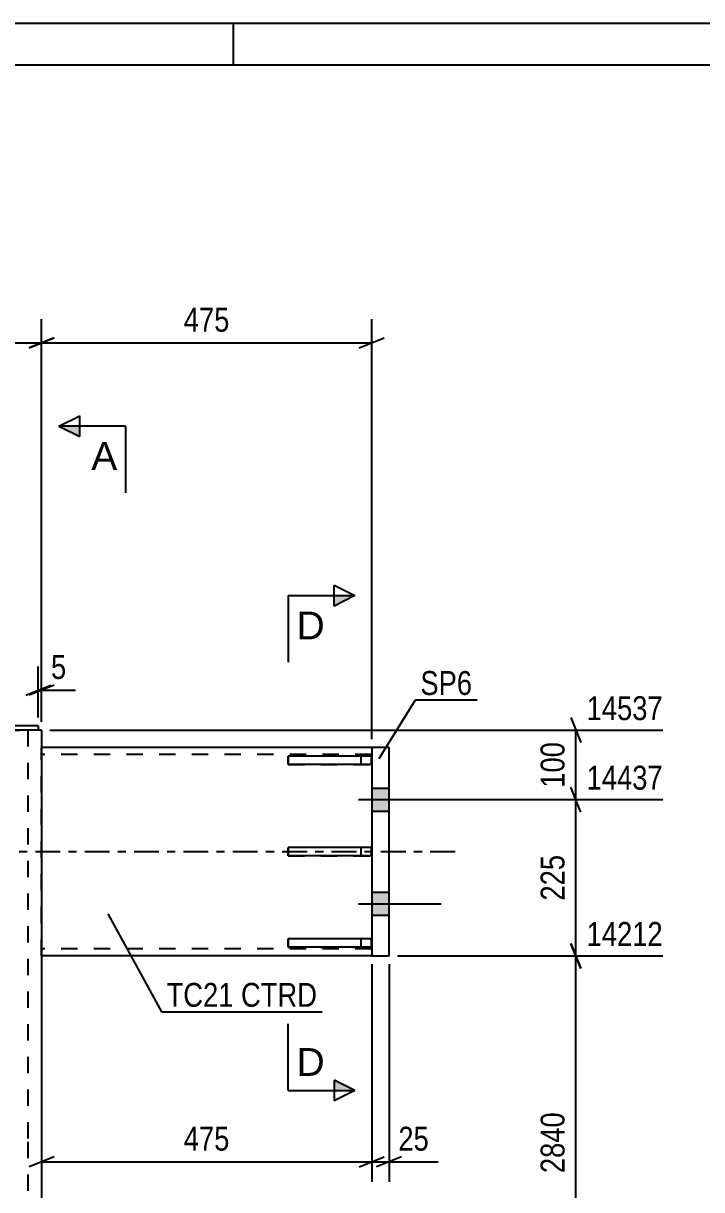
# Model space of a CAD drawing. Header units: millimetres. Extents: x -130 to 464, y -170 to 250.
# Drawn here: x 18.6 to 100, y 110.5 to 250.4 of the extents above; entities that cross this region are included whole.
import ezdxf

# ---------------------------------------------------------------- set-up
doc = ezdxf.new("R2010")
doc.units = ezdxf.units.MM
doc.linetypes.add('DXK_LINE_DOT2', pattern=[3.9198, 1.9599, -1.9599])
doc.linetypes.add('DXK_LINE_DOT3', pattern=[5.9187, 2.979, -0.9799, 0.9799, -0.9799])
doc.styles.add('Arial', font='ARIAL.TTF', dxfattribs={"height": 0.2})
doc.styles.add('Arial Narrow', font='ARIALN.TTF', dxfattribs={"height": 0.2})

# ---------------------------------------------------------------- blocks, each defined once
blk = doc.blocks.new('Unknown-284858837-1134')
at = {"color": 5, "linetype": 'Continuous'}
for p, q in [((463.84, 250.42), (-130.16, 250.42)), ((43.84, 245.42), (43.84, 250.42)), ((458.84, 245.42), (-125.16, 245.42))]:
    blk.add_line(p, q, dxfattribs=at)
blk = doc.blocks.new('Part-284858837-1302 - 1225')
at = {"color": 2, "linetype": 'Continuous'}
for p, q in [((60.41, 162.48), (50.41, 162.48)), ((50.41, 161.48), (50.41, 162.48)), ((60.41, 162.48), (60.41, 161.48)), ((60.41, 161.48), (50.41, 161.48))]:
    blk.add_line(p, q, dxfattribs=at)
at = {"color": 7, "linetype": 'DXK_LINE_DOT2'}
blk.add_line((59.16, 161.48), (59.16, 162.48), dxfattribs=at)
blk = doc.blocks.new('Part-284858837-1408 - 1225')
at = {"color": 2, "linetype": 'Continuous'}
for p, q in [((60.42, 163.52), (20.83, 163.52)), ((60.42, 138.52), (20.83, 138.52))]:
    blk.add_line(p, q, dxfattribs=at)
at = {"color": 7, "linetype": 'DXK_LINE_DOT2'}
for p, q in [((20.83, 138.52), (20.83, 163.52)), ((60.42, 162.69), (20.83, 162.69)), ((60.42, 163.52), (60.42, 138.52)), ((60.42, 139.36), (20.83, 139.36))]:
    blk.add_line(p, q, dxfattribs=at)
at = {"color": 7, "linetype": 'DXK_LINE_DOT3'}
blk.add_line((70.42, 151.02), (10.83, 151.02), dxfattribs=at)
blk = doc.blocks.new('Part-284858837-1423 - 1225')
at = {"color": 2, "linetype": 'Continuous'}
for p, q in [((-20.42, 166.11), (-2.6, 166.11)), ((-20.42, 166.11), (-20.42, 165.61)), ((-20.42, 165.61), (-19.02, 165.61)), ((20.42, 166.11), (3.74, 166.11)), ((20.42, 165.61), (19.02, 165.61)), ((20.42, 166.11), (20.42, 165.61))]:
    blk.add_line(p, q, dxfattribs=at)
at = {"color": 7, "linetype": 'DXK_LINE_DOT2'}
for p, q in [((-19.02, 165.61), (19.02, 165.61)), ((20.42, 166.11), (-2.6, 166.11)), ((-2.6, 166.11), (3.74, 166.11))]:
    blk.add_line(p, q, dxfattribs=at)
blk = doc.blocks.new('Part-284858837-1300 - 1225')
at = {"color": 2, "linetype": 'Continuous'}
for p, q in [((60.41, 140.57), (50.41, 140.57)), ((50.41, 139.57), (50.41, 140.57)), ((60.41, 140.57), (60.41, 139.57)), ((60.41, 139.57), (50.41, 139.57))]:
    blk.add_line(p, q, dxfattribs=at)
at = {"color": 7, "linetype": 'DXK_LINE_DOT2'}
blk.add_line((59.16, 139.57), (59.16, 140.57), dxfattribs=at)
blk = doc.blocks.new('Part-284858837-1301 - 1225')
at = {"color": 2, "linetype": 'Continuous'}
for p, q in [((60.41, 151.52), (50.41, 151.52)), ((50.41, 150.52), (50.41, 151.52)), ((60.41, 151.52), (60.41, 150.52)), ((60.41, 150.52), (50.41, 150.52))]:
    blk.add_line(p, q, dxfattribs=at)
at = {"color": 7, "linetype": 'DXK_LINE_DOT2'}
blk.add_line((59.16, 150.52), (59.16, 151.52), dxfattribs=at)
blk = doc.blocks.new('Part-284858837-1303 - 1225')
at = {"color": 7, "linetype": 'DXK_LINE_DOT2'}
for p, q in [((60.41, 140.57), (50.41, 140.57)), ((50.41, 140.57), (50.41, 139.57)), ((59.16, 139.57), (59.16, 140.57)), ((60.41, 139.57), (60.41, 140.57)), ((50.41, 139.57), (60.41, 139.57))]:
    blk.add_line(p, q, dxfattribs=at)
blk = doc.blocks.new('Part-284858837-1304 - 1225')
at = {"color": 7, "linetype": 'DXK_LINE_DOT2'}
for p, q in [((60.41, 151.52), (50.41, 151.52)), ((50.41, 151.52), (50.41, 150.52)), ((59.16, 150.52), (59.16, 151.52)), ((60.41, 150.52), (60.41, 151.52)), ((50.41, 150.52), (60.41, 150.52))]:
    blk.add_line(p, q, dxfattribs=at)
blk = doc.blocks.new('Part-284858837-1305 - 1225')
at = {"color": 7, "linetype": 'DXK_LINE_DOT2'}
for p, q in [((60.41, 162.48), (50.41, 162.48)), ((50.41, 162.48), (50.41, 161.48)), ((59.16, 161.48), (59.16, 162.48)), ((60.41, 161.48), (60.41, 162.48)), ((50.41, 161.48), (60.41, 161.48))]:
    blk.add_line(p, q, dxfattribs=at)
blk = doc.blocks.new('Part-284858837-1333 - 1225')
at = {"color": 2, "linetype": 'Continuous'}
for p, q in [((19.02, 165.61), (-17.5, 165.61)), ((20.83, 165.61), (20.42, 165.61)), ((20.83, 165.61), (20.83, 116.3)), ((20.83, 116.2), (20.83, 29.27))]:
    blk.add_line(p, q, dxfattribs=at)
at = {"color": 7, "linetype": 'DXK_LINE_DOT2'}
for p, q in [((20.42, 165.61), (18.68, 165.61)), ((19.17, 165.61), (19.17, 116.3)), ((19.17, 116.2), (19.17, 29.27))]:
    blk.add_line(p, q, dxfattribs=at)
blk = doc.blocks.new('Bolt-284858837-1337 - 1225')
at = {"linetype": 'Continuous'}
for points in [[(60.42, 158.65), (60.42, 155.9), (62.5, 155.9), (62.5, 158.65)], [(60.42, 158.65), (60.42, 155.9), (62.5, 155.9), (62.5, 158.65)], [(60.42, 146.15), (60.42, 143.4), (62.5, 143.4), (62.5, 146.15)], [(60.42, 146.15), (60.42, 143.4), (62.5, 143.4), (62.5, 146.15)]]:
    blk.add_hatch(color=1, dxfattribs=at).paths.add_polyline_path(points)
at = {"color": 1, "linetype": 'Continuous'}
for p, q in [((60.42, 158.65), (62.5, 158.65)), ((60.42, 158.65), (62.5, 158.65)), ((58.83, 157.27), (68.75, 157.27)), ((58.83, 157.27), (68.75, 157.27)), ((60.42, 155.9), (62.5, 155.9)), ((60.42, 155.9), (62.5, 155.9)), ((60.42, 146.15), (62.5, 146.15)), ((60.42, 146.15), (62.5, 146.15)), ((58.83, 144.77), (68.75, 144.77)), ((58.83, 144.77), (68.75, 144.77)), ((60.42, 143.4), (62.5, 143.4)), ((60.42, 143.4), (62.5, 143.4))]:
    blk.add_line(p, q, dxfattribs=at)
blk = doc.blocks.new('Part-284858837-1458 - 1225')
at = {"color": 2, "linetype": 'Continuous'}
for p, q in [((60.42, 163.52), (60.42, 138.52)), ((62.5, 163.52), (60.42, 163.52)), ((62.5, 138.52), (62.5, 163.52)), ((60.42, 138.52), (62.5, 138.52))]:
    blk.add_line(p, q, dxfattribs=at)
blk = doc.blocks.new('StraightDimension-284858837-8092 - 1225')
at = {"color": 7, "linetype": 'Continuous'}
for p, q in [((60.42, 137.52), (60.42, 111.4)), ((62.5, 137.52), (62.5, 111.4)), ((58.92, 113.2), (61.92, 114.4)), ((60.42, 113.8), (62.5, 113.8)), ((64, 114.4), (61, 113.2)), ((62.5, 113.8), (68.41, 113.8)), ((62.5, 113.8), (68.41, 113.8))]:
    blk.add_line(p, q, dxfattribs=at)
at = {"color": 0}
blk.add_wipeout([(67.88, 114.55), (67.88, 118.75), (63.02, 118.75), (63.02, 114.55)], dxfattribs=at)
at = {"color": 3, "style": 'Arial Narrow'}
blk.add_text('25', height=2.863, dxfattribs=at).set_placement((63.62, 115.15))
blk = doc.blocks.new('StraightDimension-284858837-1792 - 1225')
at = {"color": 7, "linetype": 'Continuous'}
for p, q in [((0.57, 167.11), (0.57, 214.92)), ((20.83, 166.61), (20.83, 214.92)), ((2.07, 212.67), (-0.93, 211.47)), ((0.57, 212.07), (20.83, 212.07)), ((19.33, 211.47), (22.33, 212.67))]:
    blk.add_line(p, q, dxfattribs=at)
at = {"color": 0}
blk.add_wipeout([(14.04, 212.82), (14.04, 217.02), (7.36, 217.02), (7.36, 212.82)], dxfattribs=at)
at = {"color": 3, "style": 'Arial Narrow'}
blk.add_text('243', height=2.863, dxfattribs=at).set_placement((7.96, 213.42))
blk = doc.blocks.new('StraightDimension-284858837-1801 - 1225')
at = {"color": 7, "linetype": 'Continuous'}
for p, q in [((20.83, 166.61), (20.83, 214.92)), ((60.42, 164.52), (60.42, 214.92)), ((22.33, 212.67), (19.33, 211.47)), ((20.83, 212.07), (60.42, 212.07)), ((58.92, 211.47), (61.92, 212.67))]:
    blk.add_line(p, q, dxfattribs=at)
at = {"color": 0}
blk.add_wipeout([(43.97, 212.82), (43.97, 217.02), (37.28, 217.02), (37.28, 212.82)], dxfattribs=at)
at = {"color": 3, "style": 'Arial Narrow'}
blk.add_text('475', height=2.863, dxfattribs=at).set_placement((37.88, 213.42))
blk = doc.blocks.new('StraightDimension-284858837-1884 - 1225')
at = {"color": 7, "linetype": 'Continuous'}
for p, q in [((20.42, 167.11), (20.42, 173.25)), ((20.83, 166.61), (20.83, 173.25)), ((18.92, 169.8), (21.92, 171)), ((22.33, 171), (19.33, 169.8)), ((20.42, 170.4), (20.83, 170.4)), ((20.83, 170.4), (24.91, 170.4)), ((20.83, 170.4), (24.91, 170.4))]:
    blk.add_line(p, q, dxfattribs=at)
at = {"color": 0}
blk.add_wipeout([(24.39, 171.15), (24.39, 175.35), (21.36, 175.35), (21.36, 171.15)], dxfattribs=at)
at = {"color": 3, "style": 'Arial Narrow'}
blk.add_text('5', height=2.86, dxfattribs=at).set_placement((21.96, 171.75))
blk = doc.blocks.new('StraightDimension-284858837-7905 - 1225')
at = {"color": 7, "linetype": 'Continuous'}
for p, q in [((84.3, 167.11), (85.5, 164.11)), ((21.83, 165.61), (95.34, 165.61)), ((84.9, 157.27), (84.9, 165.61)), ((85.5, 155.77), (84.3, 158.77)), ((67.67, 157.27), (95.34, 157.27))]:
    blk.add_line(p, q, dxfattribs=at)
at = {"color": 0, "linetype": 'Continuous'}
blk.add_wipeout([(95.94, 166.21), (95.94, 170.41), (85.6, 170.41), (85.6, 166.21)], dxfattribs=at)
at = {"color": 0}
blk.add_wipeout([(84.15, 164.78), (79.95, 164.78), (79.95, 158.1), (84.15, 158.1)], dxfattribs=at)
at = {"color": 3, "linetype": 'Continuous', "style": 'Arial Narrow'}
blk.add_text('14537', height=2.863, dxfattribs=at).set_placement((86.2, 166.81))
at = {"color": 3, "style": 'Arial Narrow'}
blk.add_text('100', height=2.863, rotation=90.0002, dxfattribs=at).set_placement((83.55, 158.7))
blk = doc.blocks.new('StraightDimension-284858837-7906 - 1225')
at = {"color": 7, "linetype": 'Continuous'}
for p, q in [((85.5, 155.77), (84.3, 158.77)), ((67.67, 157.27), (95.34, 157.27)), ((84.9, 138.52), (84.9, 157.27)), ((84.3, 140.02), (85.5, 137.02)), ((63.5, 138.52), (95.34, 138.52))]:
    blk.add_line(p, q, dxfattribs=at)
at = {"color": 0}
blk.add_wipeout([(84.15, 151.24), (79.95, 151.24), (79.95, 144.56), (84.15, 144.56)], dxfattribs=at)
at = {"color": 3, "style": 'Arial Narrow'}
blk.add_text('225', height=2.863, rotation=90.0002, dxfattribs=at).set_placement((83.55, 145.16))
at = {"color": 0, "linetype": 'Continuous'}
blk.add_wipeout([(95.94, 157.87), (95.94, 162.07), (85.6, 162.07), (85.6, 157.87)], dxfattribs=at)
at = {"color": 3, "linetype": 'Continuous', "style": 'Arial Narrow'}
blk.add_text('14437', height=2.863, dxfattribs=at).set_placement((86.2, 158.47))
blk = doc.blocks.new('StraightDimension-284858837-7907 - 1225')
at = {"color": 7, "linetype": 'Continuous'}
for p, q in [((85.5, 137.02), (84.3, 140.02)), ((63.5, 138.52), (95.34, 138.52)), ((84.9, 93.7), (84.9, 138.52)), ((84.3, 95.2), (85.5, 92.2)), ((68.23, 93.7), (95.34, 93.7))]:
    blk.add_line(p, q, dxfattribs=at)
at = {"color": 0}
blk.add_wipeout([(84.15, 120.37), (79.95, 120.37), (79.95, 111.85), (84.15, 111.85)], dxfattribs=at)
at = {"color": 3, "style": 'Arial Narrow'}
blk.add_text('2840', height=2.863, rotation=90.0002, dxfattribs=at).set_placement((83.55, 112.45))
at = {"color": 0, "linetype": 'Continuous'}
blk.add_wipeout([(95.94, 139.12), (95.94, 143.32), (85.6, 143.32), (85.6, 139.12)], dxfattribs=at)
at = {"color": 3, "linetype": 'Continuous', "style": 'Arial Narrow'}
blk.add_text('14212', height=2.863, dxfattribs=at).set_placement((86.2, 139.72))
blk = doc.blocks.new('StraightDimension-284858837-7987 - 1225')
at = {"color": 7, "linetype": 'Continuous'}
for p, q in [((-90.49, 167.11), (-89.29, 164.11)), ((19.83, 165.61), (-100.33, 165.61)), ((-89.89, 157.27), (-89.89, 165.61)), ((-89.29, 155.77), (-90.49, 158.77)), ((-63.5, 157.27), (-100.33, 157.27))]:
    blk.add_line(p, q, dxfattribs=at)
at = {"color": 0, "linetype": 'Continuous'}
blk.add_wipeout([(-90.59, 166.21), (-90.59, 170.41), (-100.93, 170.41), (-100.93, 166.21)], dxfattribs=at)
at = {"color": 0}
blk.add_wipeout([(-90.64, 164.78), (-94.84, 164.78), (-94.84, 158.1), (-90.64, 158.1)], dxfattribs=at)
at = {"color": 3, "linetype": 'Continuous', "style": 'Arial Narrow'}
blk.add_text('14537', height=2.863, dxfattribs=at).set_placement((-100.33, 166.81))
at = {"color": 3, "style": 'Arial Narrow'}
blk.add_text('100', height=2.863, rotation=90.0002, dxfattribs=at).set_placement((-91.24, 158.7))
blk = doc.blocks.new('StraightDimension-284858837-8093 - 1225')
at = {"color": 7, "linetype": 'Continuous'}
for p, q in [((20.83, 137.52), (20.83, 111.4)), ((60.42, 137.52), (60.42, 111.4)), ((22.33, 114.4), (19.33, 113.2)), ((20.83, 113.8), (60.42, 113.8)), ((58.92, 113.2), (61.92, 114.4))]:
    blk.add_line(p, q, dxfattribs=at)
at = {"color": 0}
blk.add_wipeout([(43.97, 114.55), (43.97, 118.75), (37.28, 118.75), (37.28, 114.55)], dxfattribs=at)
at = {"color": 3, "style": 'Arial Narrow'}
blk.add_text('475', height=2.863, dxfattribs=at).set_placement((37.88, 115.15))
blk = doc.blocks.new('Mark-284858837-1404 - 1225')
at = {"color": 0}
for points in [[(43.85, 132.41), (43.85, 135.41), (35.82, 135.41), (35.82, 132.41)], [(53.88, 132.41), (53.88, 135.41), (44.75, 135.41), (44.75, 132.41)]]:
    blk.add_wipeout(points, dxfattribs=at)
for points in [[(43.85, 132.41), (43.85, 135.41), (35.82, 135.41), (35.82, 132.41)], [(53.88, 132.41), (53.88, 135.41), (44.75, 135.41), (44.75, 132.41)]]:
    blk.add_wipeout(points, dxfattribs=at)
at = {"color": 30, "linetype": 'Continuous'}
for p, q in [((28.77, 143.55), (35.22, 131.81)), ((35.22, 131.81), (54.48, 131.81))]:
    blk.add_line(p, q, dxfattribs=at)
at = {"color": 3, "style": 'Arial Narrow'}
for s, p in [('TC21', (35.82, 132.41)), ('CTRD', (44.75, 132.41))]:
    blk.add_text(s, height=2.863, dxfattribs=at).set_placement(p)
blk = doc.blocks.new('Mark-284858837-1454 - 1225')
at = {"color": 0}
blk.add_wipeout([(72.47, 169.83), (72.47, 172.83), (66.26, 172.83), (66.26, 169.83)], dxfattribs=at)
blk.add_wipeout([(72.47, 169.83), (72.47, 172.83), (66.26, 172.83), (66.26, 169.83)], dxfattribs=at)
at = {"color": 30, "linetype": 'Continuous'}
for p, q in [((61.32, 162.2), (65.66, 169.23)), ((65.66, 169.23), (73.07, 169.23))]:
    blk.add_line(p, q, dxfattribs=at)
at = {"color": 3, "style": 'Arial Narrow'}
blk.add_text('SP6', height=2.863, dxfattribs=at).set_placement((66.26, 169.83))
blk = doc.blocks.new('SectionMark-284858837-2063 - 1225')
at = {"linetype": 'Continuous'}
for points in [[(55.92, 180.5), (55.92, 181.75), (58.42, 181.75)], [(55.92, 122.37), (55.92, 123.62), (58.42, 122.37)]]:
    blk.add_hatch(color=6, dxfattribs=at).paths.add_polyline_path(points)
at = {"color": 6, "linetype": 'Continuous'}
for p, q in [((55.92, 180.5), (55.92, 183)), ((55.92, 183), (58.42, 181.75)), ((50.42, 181.75), (50.42, 173.75)), ((50.42, 181.75), (58.42, 181.75)), ((58.42, 181.75), (55.92, 180.5)), ((50.42, 122.37), (50.42, 130.37)), ((58.42, 122.37), (55.92, 123.62)), ((55.92, 123.62), (55.92, 121.12)), ((50.42, 122.37), (58.42, 122.37)), ((58.42, 122.37), (55.92, 121.12))]:
    blk.add_line(p, q, dxfattribs=at)
at = {"color": 0, "linetype": 'Continuous'}
for points in [[(54.79, 176.5), (54.79, 180), (51.42, 180), (51.42, 176.5)], [(54.79, 124.12), (54.79, 127.62), (51.42, 127.62), (51.42, 124.12)]]:
    blk.add_wipeout(points, dxfattribs=at)
at = {"color": 3, "linetype": 'Continuous', "style": 'Arial'}
for p in [(51.42, 176.5), (51.42, 124.12)]:
    blk.add_text('D', height=3.34, dxfattribs=at).set_placement(p)
blk = doc.blocks.new('SectionMark-284858837-2099 - 1225')
at = {"linetype": 'Continuous'}
blk.add_hatch(color=6, dxfattribs=at).paths.add_polyline_path([(25.4, 202.09), (25.4, 200.84), (22.9, 202.09)])
at = {"color": 6, "linetype": 'Continuous'}
for p, q in [((22.9, 202.09), (25.4, 203.34)), ((25.4, 200.84), (25.4, 203.34)), ((30.9, 202.09), (22.9, 202.09)), ((22.9, 202.09), (25.4, 200.84)), ((30.9, 202.09), (30.9, 194.09))]:
    blk.add_line(p, q, dxfattribs=at)
at = {"color": 0, "linetype": 'Continuous'}
blk.add_wipeout([(29.9, 196.84), (29.9, 200.34), (26.79, 200.34), (26.79, 196.84)], dxfattribs=at)
at = {"color": 3, "linetype": 'Continuous', "style": 'Arial'}
blk.add_text('A', height=3.34, rotation=-0.0115, dxfattribs=at).set_placement((26.79, 196.84))

msp = doc.modelspace()

# ---------------------------------------------------------------- block references
for name in ['Unknown-284858837-1134', 'Part-284858837-1333 - 1225', 'Part-284858837-1423 - 1225', 'Part-284858837-1408 - 1225', 'Part-284858837-1302 - 1225', 'Part-284858837-1305 - 1225', 'Part-284858837-1458 - 1225', 'Bolt-284858837-1337 - 1225', 'Part-284858837-1301 - 1225', 'Part-284858837-1304 - 1225', 'Part-284858837-1300 - 1225', 'Part-284858837-1303 - 1225']:
    msp.add_blockref(name, (0, 0))

# ---------------------------------------------------------------- next in the draw order: block references
for name in ['StraightDimension-284858837-1792 - 1225', 'StraightDimension-284858837-8092 - 1225']:
    msp.add_blockref(name, (0, 0))

# ---------------------------------------------------------------- next in the draw order: block references
for name in ['StraightDimension-284858837-1801 - 1225', 'StraightDimension-284858837-8093 - 1225']:
    msp.add_blockref(name, (0, 0))

# ---------------------------------------------------------------- next in the draw order: block references
for name in ['StraightDimension-284858837-1884 - 1225', 'Mark-284858837-1404 - 1225']:
    msp.add_blockref(name, (0, 0))

# ---------------------------------------------------------------- next in the draw order: block references
for name in ['StraightDimension-284858837-7987 - 1225', 'StraightDimension-284858837-7905 - 1225']:
    msp.add_blockref(name, (0, 0))

# ---------------------------------------------------------------- next in the draw order: block references
for name in ['SectionMark-284858837-2099 - 1225', 'SectionMark-284858837-2063 - 1225', 'StraightDimension-284858837-7906 - 1225']:
    msp.add_blockref(name, (0, 0))

# ---------------------------------------------------------------- next in the draw order: block references
for name in ['Mark-284858837-1454 - 1225', 'StraightDimension-284858837-7907 - 1225']:
    msp.add_blockref(name, (0, 0))

doc.saveas('drawing.dxf')
